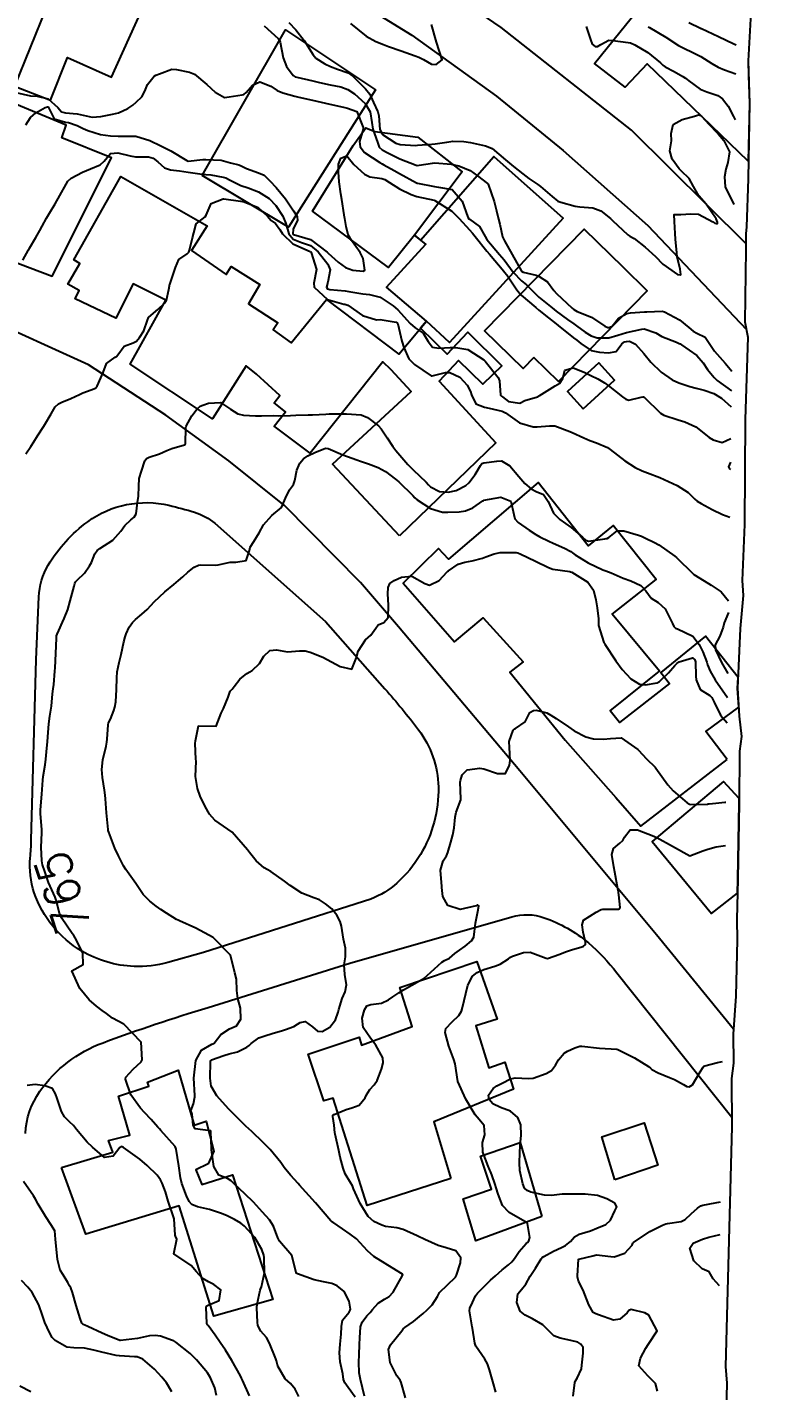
# Model space of a CAD drawing. Header units: metres. Extents: x 318500 to 325275, y 7408834 to 7428799.
# Drawn here: x 320339.2 to 320422.4, y 7412889 to 7413043.8 of the extents above; entities that cross this region are included whole.
import ezdxf
from ezdxf.enums import TextEntityAlignment as Align

# ---------------------------------------------------------------- set-up
doc = ezdxf.new("R2010")
doc.units = ezdxf.units.M
doc.header["$MEASUREMENT"] = 0
for name, color, linetype in [('Area', 45, 'Continuous'), ('Cotas', 45, 'Continuous'), ('Curvas de Nivel 1m', 11, 'Continuous'), ('Curvas de Nivel 5m', 15, 'Continuous'), ('Edificações', 30, 'Continuous'), ('Vias Primárias', 230, 'Continuous')]:
    doc.layers.add(name, color=color, linetype=linetype)
doc.styles.add('Style-STANDARD', font='STANDARD.shx')

msp = doc.modelspace()

# ---------------------------------------------------------------- linework, layer by layer
at = {"layer": 'Area'}
msp.add_lwpolyline([(320421.38, 7413046.13), (320421.07, 7413039.99), (320421.11, 7413038.3), (320421.19, 7413035.2), (320421.04, 7413026.61), (320420.86, 7413021.14), (320420.78, 7413020.34), (320420.8, 7413018.54), (320420.69, 7413010.36), (320421.02, 7413008.61), (320420.73, 7412999.28), (320420.65, 7412987.35), (320420.39, 7412980.99), (320420.47, 7412979.28), (320420.14, 7412975.52), (320419.86, 7412968.74), (320420.05, 7412965.55), (320420.29, 7412963.26), (320420.08, 7412961.58), (320420.03, 7412955.67), (320419.9, 7412947.05), (320419.76, 7412942.49), (320419.82, 7412940.16), (320419.65, 7412933.76), (320419.36, 7412929.44), (320419.38, 7412926.14), (320419.15, 7412924.41), (320419.2, 7412918.93), (320418.47, 7412891.72), (320418.64, 7412889.81), (320418.37, 7412878.96)], dxfattribs=at)
at = {"layer": 'Curvas de Nivel 1m', "flags": 128}
for points, elevation in [([(320368.89, 7413044.34), (320369.7, 7413043.52), (320370.66, 7413042.32), (320371.66, 7413040.7), (320371.97, 7413040.31), (320373, 7413039.65), (320373.64, 7413039.35), (320374.43, 7413039.06), (320375.63, 7413038.62), (320376.19, 7413038.24), (320377.61, 7413036.83), (320378.09, 7413036.22), (320378.52, 7413035.28), (320379, 7413034.21), (320379.11, 7413033.76), (320379.25, 7413032.2), (320379.54, 7413031.63), (320381.06, 7413030.65), (320381.53, 7413030.5), (320383.28, 7413030.4), (320383.52, 7413030.41), (320385.13, 7413030.53), (320385.53, 7413030.57), (320386.85, 7413030.78), (320387.53, 7413030.87), (320388.78, 7413030.83), (320389.53, 7413030.71), (320391.23, 7413030.34), (320391.52, 7413030.25), (320391.98, 7413030.03), (320393.5, 7413028.75), (320394.4, 7413028), (320395.48, 7413027.15), (320396.15, 7413026.65), (320397.16, 7413025.96), (320397.47, 7413025.73), (320398.8, 7413024.59), (320399.44, 7413024.06), (320399.77, 7413023.93), (320401.43, 7413023.5), (320401.93, 7413023.4), (320403.43, 7413023.32), (320404.32, 7413022.97), (320405.41, 7413022.11), (320405.65, 7413021.85), (320407.39, 7413020.22), (320407.63, 7413020.07), (320408.1, 7413019.82), (320409.38, 7413018.85), (320410.54, 7413017.78), (320411.35, 7413016.9), (320413.04, 7413015.75), (320413.33, 7413015.71), (320413.42, 7413015.75), (320413.34, 7413016.35), (320412.98, 7413017.75), (320412.94, 7413018.18), (320412.8, 7413019.76), (320412.77, 7413020.39), (320412.68, 7413021.76), (320412.65, 7413022.53), (320413.42, 7413022.53), (320414.55, 7413022.61), (320415.42, 7413022.57), (320417.05, 7413021.7), (320417.27, 7413021.56), (320417.41, 7413021.52), (320417.57, 7413021.53), (320417.57, 7413021.69), (320417.42, 7413022.05), (320416.3, 7413023.71), (320415.45, 7413024.67), (320414.84, 7413025.73), (320414.37, 7413026.63), (320413.49, 7413027.48), (320413.22, 7413027.75), (320412.44, 7413028.83), (320412.17, 7413029.76), (320412.37, 7413030.93), (320412.31, 7413031.76), (320412.55, 7413032.77), (320413.57, 7413033.32), (320414.96, 7413033.73), (320415.43, 7413033.86), (320415.57, 7413033.83), (320415.65, 7413033.8), (320415.77, 7413033.72), (320416.64, 7413032.78), (320417.55, 7413031.81), (320417.66, 7413031.69), (320418.28, 7413030.95), (320418.93, 7413029.68), (320418.73, 7413028.45), (320418.52, 7413027.68), (320418.36, 7413026.81), (320418.43, 7413025.68), (320419.44, 7413023.67)], 759), ([(320375.92, 7413044.25), (320377.69, 7413042.82), (320378.77, 7413042.21), (320379.67, 7413041.84), (320380.24, 7413041.63), (320381.66, 7413041.12), (320383.24, 7413040.57), (320383.65, 7413040.43), (320384.18, 7413040.14), (320385.12, 7413039.61), (320385.64, 7413039.6), (320386.32, 7413040.11), (320385.68, 7413042.12), (320385.11, 7413044.13)], 758), ([(320402.67, 7413043.9), (320403.16, 7413042.42), (320403.36, 7413041.88), (320403.68, 7413041.62), (320403.94, 7413041.61), (320404.33, 7413041.87), (320405.22, 7413042.34), (320405.69, 7413042.31), (320407.44, 7413042.07), (320407.68, 7413042.03), (320408.2, 7413041.82), (320409.67, 7413040.94), (320411.1, 7413039.79), (320411.38, 7413039.52), (320411.65, 7413039.32), (320412.66, 7413038.78), (320413.63, 7413038.23), (320413.93, 7413038.04), (320414.32, 7413037.74), (320415.62, 7413036.79), (320416.37, 7413036.47), (320417.61, 7413036.07), (320418.16, 7413035.68), (320418.77, 7413034.85), (320419.39, 7413033.67), (320419.57, 7413033.28)], 758), ([(320409.71, 7413043.88), (320409.86, 7413043.8), (320411.69, 7413042.67), (320413.15, 7413041.76), (320413.68, 7413041.47), (320414.85, 7413040.91), (320415.67, 7413040.49), (320416.94, 7413039.71), (320417.65, 7413039.29), (320418.38, 7413038.96), (320419.64, 7413038.51)], 757), ([(320414.32, 7413044.34), (320415.64, 7413043.72), (320415.71, 7413043.69), (320415.76, 7413043.67), (320417.7, 7413042.77), (320419.44, 7413041.92), (320419.68, 7413041.8)], 756), ([(320337.93, 7413036.42), (320339.59, 7413036.04), (320340.33, 7413035.98), (320341.58, 7413035.69), (320342.69, 7413034.69), (320343.1, 7413034.22), (320343.56, 7413034.08), (320344.88, 7413033.98), (320345.56, 7413033.84), (320346.58, 7413033.62), (320347.56, 7413033.66), (320348.88, 7413033.93), (320349.56, 7413034.1), (320350.63, 7413034.58), (320351.18, 7413034.97), (320351.58, 7413035.31), (320352.22, 7413035.93), (320352.55, 7413036.56), (320352.86, 7413037.31), (320353.63, 7413038.25), (320353.81, 7413038.37), (320354.23, 7413038.54), (320355.64, 7413039.05), (320356.15, 7413039.03), (320357.63, 7413038.71), (320358.18, 7413038.48), (320359.61, 7413037.31), (320360.53, 7413036.46), (320361.59, 7413035.83), (320362.13, 7413035.9), (320363.6, 7413036.14), (320363.81, 7413036.19), (320364.05, 7413036.41), (320364.78, 7413037.23), (320365.62, 7413037.62), (320366.85, 7413037.13), (320367.6, 7413036.63), (320368.21, 7413036.35), (320369.59, 7413035.98), (320370.03, 7413035.89), (320371.59, 7413035.54), (320372.57, 7413035.31), (320373.58, 7413035.07), (320375.11, 7413034.72), (320375.58, 7413034.62), (320376.62, 7413034.24), (320377.36, 7413032.42), (320377.33, 7413032.23), (320376.93, 7413030.83), (320377, 7413030.24), (320377.51, 7413029.59), (320379.25, 7413028.45), (320379.49, 7413028.31), (320379.69, 7413028.2), (320380.85, 7413027.55), (320381.48, 7413027.2), (320383.41, 7413026.15), (320383.47, 7413026.12), (320383.51, 7413026.11), (320385.46, 7413025.74), (320385.9, 7413025.67), (320387.46, 7413025.37), (320388.59, 7413024.08), (320389.23, 7413022.25), (320389.35, 7413022.07), (320389.41, 7413022.02), (320390.55, 7413021.2), (320391.19, 7413020.04), (320391.39, 7413019.71), (320392.84, 7413018.02), (320393.35, 7413017.38), (320394.39, 7413016), (320395.32, 7413015.02), (320395.9, 7413014.56), (320396.48, 7413013.97), (320397.3, 7413013.16), (320398.82, 7413011.94), (320399.27, 7413011.58), (320400.55, 7413010.62), (320401.25, 7413010.12), (320401.55, 7413009.91), (320402.55, 7413009.2), (320403.24, 7413008.77), (320403.91, 7413008.54), (320405.24, 7413008.55), (320406.24, 7413008.84), (320407.24, 7413009.15), (320408.98, 7413009.54), (320409.25, 7413009.56), (320410.57, 7413009.11), (320411.24, 7413008.68), (320412.92, 7413008.06), (320413.23, 7413007.9), (320413.32, 7413007.84), (320413.48, 7413007.75), (320415.21, 7413006.54), (320415.93, 7413005.71), (320416.43, 7413004.94), (320417.18, 7413004.02), (320417.55, 7413003.69), (320419.16, 7413002.52)], 761), ([(320339.04, 7413032.74), (320339.56, 7413033.58), (320340.2, 7413034.08), (320341.26, 7413034.71), (320341.51, 7413034.77), (320341.57, 7413034.76), (320341.61, 7413034.71), (320342.28, 7413033.43), (320343.55, 7413033.05), (320343.89, 7413033.01), (320344.86, 7413032.66), (320345.54, 7413032.31), (320346.1, 7413032.09), (320347.54, 7413031.65), (320348.66, 7413031.49), (320349.53, 7413031.43), (320350.68, 7413031.44), (320351.53, 7413031.44), (320353.14, 7413030.94), (320353.52, 7413030.76), (320354.01, 7413030.54), (320355.51, 7413029.79), (320357.31, 7413028.67), (320357.49, 7413028.6), (320359.16, 7413028.8), (320359.49, 7413028.8), (320361.21, 7413028.73), (320361.49, 7413028.66), (320362.29, 7413028.43), (320363.24, 7413028.17), (320363.49, 7413028.08), (320364.1, 7413027.79), (320365.48, 7413027.29), (320366.12, 7413027.02), (320366.76, 7413026.37), (320367.46, 7413025.62), (320368.52, 7413024.34), (320369.42, 7413022.96), (320369.85, 7413022.33), (320369.89, 7413021.85), (320369.4, 7413020.92), (320369.36, 7413020.33), (320369.39, 7413020.29), (320369.45, 7413020.27), (320371.38, 7413019.7), (320373.24, 7413018.28), (320373.36, 7413018.17), (320374.49, 7413017.12), (320375.33, 7413016.51), (320376.18, 7413016.24), (320377.33, 7413016.12), (320377.53, 7413016.23), (320377.35, 7413017.54), (320377.02, 7413018.23), (320376.01, 7413019.61), (320375.65, 7413020.25), (320375.4, 7413021.17), (320375.25, 7413022.09), (320375.22, 7413022.25), (320375.18, 7413022.49), (320374.92, 7413024.26), (320374.81, 7413024.9), (320374.64, 7413026.26), (320374.56, 7413027.34), (320374.55, 7413028.26), (320374.81, 7413028.95), (320375.5, 7413029.2), (320376.3, 7413028.24), (320377.48, 7413027.11), (320378.09, 7413026.84), (320379.47, 7413026.63), (320379.81, 7413026.53), (320380.34, 7413026.19), (320381.46, 7413025.47), (320382.79, 7413024.82), (320383.45, 7413024.59), (320385.4, 7413024.16), (320385.44, 7413024.15), (320385.5, 7413024.12), (320387.42, 7413022.92), (320388.25, 7413022.08), (320389.4, 7413020.82), (320389.77, 7413020.44), (320390.06, 7413020.06), (320391.37, 7413018.4), (320391.68, 7413018.04), (320393.33, 7413016.11), (320393.41, 7413016.01), (320393.64, 7413015.7), (320394.78, 7413014), (320395.3, 7413013.39), (320396.93, 7413011.97), (320397.28, 7413011.68), (320398.38, 7413010.82), (320399.25, 7413010.13), (320399.5, 7413009.93), (320401.24, 7413008.53), (320401.59, 7413008.27), (320402.06, 7413007.9), (320403.22, 7413007.11), (320404.17, 7413006.91), (320405.21, 7413006.84), (320406.07, 7413006.99), (320406.72, 7413007.84), (320407, 7413008.07), (320407.23, 7413008.14), (320407.57, 7413008.16), (320408.28, 7413007.81), (320409.21, 7413006.76), (320410.02, 7413005.79), (320411.18, 7413004.63), (320412.42, 7413003.76), (320413.17, 7413003.42), (320414.44, 7413003), (320415.16, 7413002.82), (320416.05, 7413002.6), (320417.16, 7413002.22), (320418.03, 7413001.68), (320419.14, 7413000.71)], 762), ([(320338.71, 7413017.37), (320339.36, 7413018.52), (320339.43, 7413018.66), (320339.47, 7413018.73), (320340.17, 7413019.93), (320340.62, 7413020.72), (320340.89, 7413021.22), (320341.4, 7413022.12), (320341.75, 7413022.7), (320342.36, 7413023.76), (320342.91, 7413024.69), (320343.1, 7413025.03), (320343.45, 7413025.67), (320343.82, 7413026.32), (320344.19, 7413026.67), (320345.48, 7413027.37), (320346.38, 7413027.74), (320347.49, 7413028.19), (320347.94, 7413028.62), (320348.65, 7413029.46), (320349.5, 7413029.56), (320350.88, 7413029.2), (320351.5, 7413029.09), (320352.96, 7413029.1), (320353.5, 7413028.95), (320354.02, 7413028.54), (320354.8, 7413027.85), (320355.48, 7413027.63), (320356.49, 7413027.51), (320357.48, 7413027.37), (320358.81, 7413027.15), (320359.48, 7413027.08), (320360.06, 7413027.05), (320361.47, 7413026.79), (320361.74, 7413026.7), (320362.26, 7413026.43), (320363.46, 7413025.85), (320364.29, 7413025.57), (320365.45, 7413025.12), (320366.66, 7413024.37), (320367.43, 7413023.56), (320368.24, 7413022.35), (320368.57, 7413021.51), (320368.9, 7413020.34), (320369.38, 7413019.75), (320370.33, 7413019.37), (320371.37, 7413019.02), (320372.23, 7413018.3), (320373.34, 7413016.89), (320373.61, 7413016.28), (320373.32, 7413014.85), (320373.2, 7413014.28), (320373.31, 7413014.1), (320373.56, 7413014.02), (320375.3, 7413013.89), (320375.73, 7413013.82), (320377.3, 7413013.53), (320378.05, 7413013.47), (320379.29, 7413013.15), (320380.76, 7413012.18), (320381.27, 7413011.7), (320382.7, 7413010.16), (320383.25, 7413009.69), (320384.17, 7413009.07), (320384.72, 7413008.13), (320385.22, 7413007.47), (320385.95, 7413007.37), (320387.22, 7413007.43), (320387.87, 7413007.44), (320389.22, 7413007.22), (320391.04, 7413006.04), (320391.2, 7413005.87), (320392.69, 7413004.02), (320392.82, 7413003.67), (320392.95, 7413002.01), (320393.04, 7413001.9), (320393.15, 7413001.82), (320393.85, 7413001.29), (320395.14, 7413001.11), (320395.7, 7413001.42), (320397.15, 7413001.84), (320397.23, 7413001.88), (320397.33, 7413001.96), (320399.16, 7413003.09), (320399.69, 7413003.4), (320400.01, 7413003.92), (320400.23, 7413004.87), (320401.19, 7413005.14), (320402.43, 7413004.65), (320403.18, 7413004.26), (320403.99, 7413003.87), (320404.74, 7413003.43), (320405.16, 7413003.11), (320406.77, 7413001.83), (320407.15, 7413001.59), (320407.51, 7413001.46), (320408.9, 7413001.8), (320409.15, 7413001.85), (320409.19, 7413001.83), (320409.23, 7413001.8), (320411.12, 7412999.97), (320411.48, 7412999.77), (320413.11, 7412999.23), (320413.87, 7412998.98), (320415.1, 7412998.44), (320416.03, 7412997.71), (320416.61, 7412997.23), (320417.08, 7412996.95), (320418.1, 7412996.66), (320419.08, 7412997.1)], 763), ([(320339.05, 7412995.35), (320339.6, 7412996.19), (320339.95, 7412996.72), (320340.39, 7412997.41), (320341.09, 7412998.52), (320341.2, 7412998.71), (320341.91, 7412999.9), (320342.39, 7413000.69), (320342.75, 7413001.06), (320343.13, 7413001.24), (320344.16, 7413001.64), (320345.14, 7413002.11), (320345.51, 7413002.28), (320346.46, 7413002.64), (320346.95, 7413002.84), (320347.15, 7413003.05), (320347.81, 7413004.62), (320348.19, 7413005.61), (320349.2, 7413006.33), (320349.36, 7413006.43), (320349.51, 7413006.6), (320350.21, 7413007.59), (320351.22, 7413007.98), (320351.62, 7413008.17), (320351.97, 7413008.56), (320352.44, 7413009.35), (320352.88, 7413010.55), (320352.97, 7413010.83), (320353.26, 7413011.12), (320354.04, 7413011.77), (320354.83, 7413012.53), (320355, 7413012.81), (320355.3, 7413014.02), (320355.37, 7413014.46), (320355.37, 7413014.52), (320355.39, 7413014.59), (320356.05, 7413016.51), (320356.41, 7413017.44), (320357.35, 7413018.09), (320357.57, 7413018.28), (320357.63, 7413018.49), (320357.97, 7413019.89), (320358.12, 7413020.48), (320358.38, 7413021.5), (320359.41, 7413022.27), (320359.53, 7413022.47), (320360.1, 7413023.79), (320361.44, 7413024.34), (320361.54, 7413024.34), (320363.43, 7413024.07), (320363.85, 7413023.99), (320365.42, 7413023.34), (320366.48, 7413022.37), (320366.9, 7413021.87), (320367.4, 7413021.51), (320367.9, 7413020.86), (320368.19, 7413020.35), (320369.37, 7413019.2), (320371.33, 7413018.35), (320371.36, 7413018.33), (320371.39, 7413018.31), (320371.44, 7413018.23), (320372.03, 7413016.3), (320371.74, 7413014.73), (320371.77, 7413014.3), (320373.29, 7413012.88), (320375.16, 7413012.38), (320375.28, 7413012.36), (320375.61, 7413012.25), (320377.26, 7413011.06), (320378.86, 7413010.6), (320379.26, 7413010.61), (320381.11, 7413010.31), (320381.25, 7413010.19), (320381.26, 7413010.17), (320381.29, 7413010.13), (320381.72, 7413008.17), (320381.95, 7413007.43), (320382.54, 7413006.16), (320383.19, 7413005.51), (320385.05, 7413004.24), (320385.17, 7413004.23), (320386.69, 7413004.59), (320387.18, 7413004.62), (320388.32, 7413004.08), (320389.16, 7413003.16), (320389.53, 7413002.44), (320389.65, 7413002.06), (320390.14, 7413001.06), (320391.13, 7413000.66), (320391.64, 7413000.55), (320393.12, 7413000.22), (320393.51, 7413000.01), (320395.1, 7412998.87), (320396.64, 7412998.42), (320397.1, 7412998.42), (320398.51, 7412998.53), (320399.1, 7412998.53), (320400.82, 7412997.91), (320401.09, 7412997.78), (320402.38, 7412997.19), (320403.08, 7412996.89), (320403.83, 7412996.62), (320405.07, 7412996.08), (320405.4, 7412995.85), (320407.05, 7412994.56), (320408.23, 7412993.81), (320409.03, 7412993.42), (320409.63, 7412993.19), (320411.02, 7412992.67), (320413.01, 7412991.75), (320414.23, 7412990.96), (320414.99, 7412990.21), (320415.26, 7412989.98), (320415.71, 7412989.71), (320416.98, 7412989.05), (320418.16, 7412988.49), (320418.97, 7412988.17)], 764), ([(320376.42, 7412888.21), (320375.64, 7412889.32), (320375.26, 7412889.84), (320375.13, 7412890.23), (320375.02, 7412890.87), (320374.73, 7412892.23), (320374.66, 7412893.27), (320374.74, 7412894.23), (320374.86, 7412895.37), (320374.88, 7412896.23), (320375, 7412896.97), (320375.76, 7412897.89), (320375.87, 7412898.1), (320375.9, 7412898.22), (320375.77, 7412899.14), (320375.2, 7412900.23), (320374.41, 7412900.85), (320373.8, 7412901.12), (320372.85, 7412901.31), (320371.8, 7412901.56), (320369.9, 7412902.21), (320369.81, 7412902.25), (320369.78, 7412902.27), (320369.75, 7412902.3), (320369.74, 7412902.37), (320369.24, 7412904.31), (320367.86, 7412905.92), (320367.66, 7412906.33), (320367.17, 7412907.63), (320366.71, 7412908.35), (320365.9, 7412909.24), (320364.88, 7412910.37), (320363.93, 7412911.32), (320362.74, 7412912.4), (320362.35, 7412912.8), (320361.96, 7412913.07), (320360.95, 7412913.42), (320360.4, 7412914.43), (320360.14, 7412916.3), (320360.13, 7412916.44), (320360.07, 7412918.4), (320360.06, 7412918.44), (320360.05, 7412918.46), (320360.03, 7412918.48), (320358.27, 7412918.69), (320358.04, 7412919.11), (320357.93, 7412920.35), (320357.89, 7412920.47), (320357.79, 7412920.73), (320358.07, 7412921.52), (320358.23, 7412922.32), (320358.23, 7412922.47), (320358.11, 7412924.47), (320358.34, 7412926.47), (320358.99, 7412927.62), (320360.16, 7412928.3), (320360.26, 7412928.34), (320360.43, 7412928.44), (320361.19, 7412929.41), (320362.18, 7412930.04), (320362.45, 7412930.15), (320362.97, 7412930.4), (320363.46, 7412931.14), (320363.42, 7412932.4), (320363.11, 7412933.51), (320363, 7412934.4), (320362.97, 7412935.69), (320362.76, 7412936.41), (320362.29, 7412938.41), (320360.32, 7412940.44), (320358.34, 7412941.49), (320356.49, 7412942.34), (320356.35, 7412942.4), (320356.14, 7412942.49), (320355.02, 7412943.18), (320354.36, 7412943.61), (320353.83, 7412943.99), (320353.11, 7412944.54), (320352.38, 7412945.31), (320351.52, 7412946.56), (320350.42, 7412948.14), (320350.13, 7412948.57), (320349.55, 7412949.69), (320349.17, 7412950.59), (320348.48, 7412952.4), (320348.41, 7412952.6), (320348.39, 7412952.69), (320348.2, 7412954.6), (320348.09, 7412956.17), (320348.06, 7412956.61), (320347.99, 7412957.16), (320347.75, 7412958.61), (320347.68, 7412959.51), (320347.79, 7412960.61), (320348.16, 7412962.16), (320348.25, 7412962.61), (320348.28, 7412962.94), (320348.39, 7412964.6), (320348.44, 7412964.8), (320348.65, 7412965.24), (320349.05, 7412966.21), (320349.17, 7412966.59), (320349.26, 7412967.18), (320349.35, 7412968.59), (320349.38, 7412969.92), (320349.43, 7412970.59), (320349.65, 7412971.68), (320349.87, 7412972.58), (320350.19, 7412974.01), (320350.32, 7412974.58), (320350.43, 7412974.92), (320350.79, 7412975.68), (320351.14, 7412976.22), (320351.5, 7412976.56), (320352.22, 7412977.14), (320352.82, 7412977.7), (320353.23, 7412978.14), (320353.62, 7412978.54), (320354.84, 7412979.7), (320355.84, 7412980.51), (320356.39, 7412980.96), (320356.86, 7412981.41), (320357.43, 7412981.92), (320358.17, 7412982.48), (320358.64, 7412982.72), (320358.88, 7412982.75), (320360.62, 7412982.71), (320360.88, 7412982.74), (320362.24, 7412983.07), (320362.89, 7412983.06), (320364.06, 7412983.23), (320364.46, 7412984.39), (320364.53, 7412984.78), (320364.92, 7412985.42), (320365.52, 7412986.38), (320366.02, 7412987.3), (320366.96, 7412988.36), (320368.07, 7412989.25), (320368.53, 7412990.34), (320369, 7412991.28), (320369.44, 7412991.89), (320369.6, 7412992.32), (320369.83, 7412993.52), (320370.17, 7412994.32), (320370.57, 7412994.79), (320371.05, 7412995.14), (320371.84, 7412995.52), (320373.07, 7412996.02), (320373.38, 7412995.96), (320375.05, 7412995.24), (320376.61, 7412994.67), (320377.04, 7412994.54), (320377.97, 7412994.22), (320379.03, 7412993.81), (320379.87, 7412993.34), (320381.01, 7412992.49), (320381.38, 7412992.17), (320382.99, 7412990.62), (320383.23, 7412990.38), (320383.48, 7412990.14), (320384.98, 7412989.14), (320386.34, 7412988.73), (320386.97, 7412988.72), (320388.26, 7412988.78), (320388.97, 7412988.88), (320389.81, 7412989.22), (320390.94, 7412990.04), (320390.99, 7412990.07), (320391.05, 7412990.1), (320392.99, 7412990.46), (320394.11, 7412990), (320394.47, 7412988.49), (320394.56, 7412987.99), (320394.95, 7412987.57), (320396.21, 7412986.7), (320396.93, 7412986.22), (320397.4, 7412985.95), (320398.43, 7412985.44), (320398.92, 7412985.22), (320400.19, 7412984.65), (320400.91, 7412984.27), (320401.12, 7412984.12), (320401.42, 7412983.9), (320402.9, 7412983), (320404.55, 7412982.19), (320404.88, 7412982.07), (320405.51, 7412981.84), (320406.87, 7412981.25), (320407.74, 7412980.94), (320408.86, 7412980.4), (320409.43, 7412979.79), (320410.03, 7412978.97), (320410.84, 7412978.46), (320411.65, 7412977.76), (320412.46, 7412976.1), (320412.6, 7412975.75), (320412.8, 7412975.56), (320413.04, 7412975.5), (320414.78, 7412974.66), (320415.5, 7412973.71), (320415.92, 7412972.86), (320416.35, 7412971.7), (320416.44, 7412971.39), (320416.73, 7412970.68), (320417.32, 7412969.68), (320418.69, 7412967.7)], 766), ([(320419.05, 7412994.42), (320418.83, 7412993.88), (320418.95, 7412993.67), (320419.04, 7412993.57)], 763), ([(320377.49, 7412888.35), (320377.03, 7412890.21), (320376.9, 7412890.97), (320376.86, 7412892.21), (320376.89, 7412893.01), (320376.93, 7412894.21), (320376.96, 7412894.97), (320377.05, 7412896.21), (320377.22, 7412896.72), (320377.75, 7412897.44), (320378.13, 7412897.82), (320378.42, 7412898.19), (320379.05, 7412898.9), (320379.78, 7412899.35), (320380.31, 7412899.64), (320380.77, 7412900.16), (320381.81, 7412902.05), (320381.84, 7412902.14), (320381.81, 7412902.2), (320381.64, 7412902.32), (320379.83, 7412903.41), (320378.55, 7412904.19), (320377.85, 7412904.83), (320376.6, 7412906.21), (320375.88, 7412906.74), (320375, 7412907.35), (320373.89, 7412908.08), (320373.79, 7412908.15), (320373.68, 7412908.25), (320371.92, 7412910.28), (320370.12, 7412912.3), (320369.95, 7412912.49), (320369.1, 7412913.45), (320368.37, 7412914.32), (320367.98, 7412914.86), (320366.79, 7412916.35), (320366.01, 7412917.13), (320364.7, 7412918.38), (320364.35, 7412918.71), (320364.04, 7412919.01), (320362.62, 7412920.4), (320362.06, 7412920.96), (320360.72, 7412922.43), (320360.1, 7412923.55), (320359.97, 7412924.44), (320360.03, 7412926.35), (320360.04, 7412926.44), (320360.08, 7412926.5), (320360.13, 7412926.53), (320361.53, 7412927.03), (320362.14, 7412927.2), (320363.08, 7412927.46), (320364.15, 7412927.97), (320364.4, 7412928.15), (320364.64, 7412928.38), (320365.51, 7412929.03), (320366.17, 7412929.27), (320367.01, 7412929.51), (320368.18, 7412929.87), (320368.54, 7412929.97), (320369.46, 7412930.32), (320369.9, 7412930.6), (320370.19, 7412930.78), (320370.77, 7412930.87), (320371.61, 7412930.29), (320372.18, 7412929.78), (320372.68, 7412929.77), (320373.56, 7412930.26), (320374.2, 7412931.08), (320374.51, 7412931.94), (320374.6, 7412932.25), (320374.97, 7412933.5), (320375.29, 7412934.24), (320375.44, 7412935.05), (320375.27, 7412936.24), (320375.2, 7412937.33), (320375.35, 7412938.24), (320375.33, 7412939.21), (320375.1, 7412940.24), (320374.89, 7412941.7), (320374.75, 7412942.25), (320374.36, 7412942.95), (320373.77, 7412943.67), (320373.08, 7412944.27), (320372.38, 7412944.69), (320371.75, 7412944.92), (320370.39, 7412945.48), (320369.07, 7412946.32), (320368.41, 7412946.84), (320366.87, 7412947.91), (320366.43, 7412948.17), (320366.12, 7412948.36), (320365.18, 7412949.12), (320364.45, 7412950.07), (320364.21, 7412950.39), (320362.48, 7412952.41), (320360.5, 7412953.74), (320359.9, 7412954.45), (320359.39, 7412955.32), (320358.84, 7412956.47), (320358.54, 7412957.35), (320358.33, 7412958.47), (320358.31, 7412958.72), (320358.37, 7412960.47), (320358.36, 7412960.7), (320358.28, 7412962.47), (320358.31, 7412962.77), (320358.64, 7412964.47), (320360.64, 7412964.44), (320361.21, 7412965.89), (320361.49, 7412966.43), (320362.01, 7412967.74), (320362.26, 7412968.42), (320362.46, 7412968.65), (320362.7, 7412968.93), (320363.35, 7412969.76), (320364.14, 7412970.4), (320364.49, 7412970.62), (320364.73, 7412970.76), (320365.57, 7412971.54), (320366.07, 7412972.37), (320366.76, 7412973.04), (320367.52, 7412973.11), (320368.76, 7412972.87), (320370.1, 7412972.98), (320370.76, 7412973), (320371.31, 7412972.85), (320372.75, 7412972.28), (320374.73, 7412971.22), (320376.06, 7412970.9), (320376.6, 7412972.23), (320376.62, 7412972.37), (320376.76, 7412972.94), (320377.61, 7412974.22), (320378.22, 7412974.77), (320378.79, 7412975.58), (320379.05, 7412975.94), (320379.68, 7412976.19), (320380.19, 7412976.79), (320380.22, 7412978.18), (320380.14, 7412979.48), (320380.18, 7412980.18), (320380.38, 7412980.65), (320380.86, 7412980.99), (320381.68, 7412981.35), (320382.87, 7412981.45), (320384.34, 7412980.65), (320384.86, 7412980.46), (320385.97, 7412980.99), (320386.88, 7412981.95), (320386.95, 7412982.02), (320387.03, 7412982.09), (320388.15, 7412982.82), (320388.89, 7412983.07), (320389.73, 7412983.22), (320390.9, 7412983.51), (320391.29, 7412983.65), (320392.2, 7412984.02), (320392.91, 7412984.16), (320394.73, 7412984.17), (320394.91, 7412984.11), (320394.99, 7412984.07), (320395.17, 7412983.99), (320396.9, 7412983.16), (320398.39, 7412982.44), (320398.89, 7412982.28), (320400.79, 7412982), (320400.88, 7412981.97), (320401.02, 7412981.91), (320402.86, 7412980.79), (320403.51, 7412979.87), (320403.76, 7412978.79), (320403.93, 7412977.86), (320404.05, 7412976.62), (320404.08, 7412975.86), (320404.68, 7412973.94), (320404.72, 7412973.85), (320404.74, 7412973.82), (320404.77, 7412973.76), (320406.03, 7412971.84), (320406.74, 7412970.87), (320407.72, 7412969.82), (320408.71, 7412969.2), (320409.39, 7412969.11), (320410.71, 7412969.37), (320410.98, 7412969.5), (320411.27, 7412969.76), (320412.01, 7412970.48), (320412.74, 7412971.31), (320412.94, 7412971.55), (320413.24, 7412971.74), (320414.75, 7412972.2), (320415.01, 7412971.97), (320415.07, 7412971.72), (320415.13, 7412970.12), (320415.16, 7412969.71), (320415.6, 7412968.6), (320416.69, 7412967.9), (320416.92, 7412967.69), (320417.21, 7412967.16), (320417.93, 7412965.68), (320418.66, 7412964.8)], 767), ([(320382.16, 7412888.13), (320381.65, 7412889.87), (320381.57, 7412890.06), (320381.53, 7412890.14), (320381.16, 7412890.65), (320380.42, 7412892.16), (320380.24, 7412893.62), (320380.45, 7412894.16), (320381.73, 7412895.76), (320381.9, 7412895.97), (320382.09, 7412896.14), (320383.05, 7412896.82), (320383.75, 7412897.37), (320384.15, 7412897.72), (320384.59, 7412898.11), (320385.18, 7412898.69), (320385.78, 7412899.65), (320385.93, 7412899.95), (320386.03, 7412900.09), (320387.81, 7412901.86), (320387.94, 7412902.06), (320388.39, 7412903.49), (320388.44, 7412904.05), (320387.85, 7412904.85), (320386.76, 7412905.17), (320385.86, 7412905.45), (320384.36, 7412906.11), (320384.04, 7412906.28), (320383.87, 7412906.37), (320383.46, 7412906.53), (320381.88, 7412907.25), (320381.17, 7412907.44), (320379.88, 7412907.6), (320379.45, 7412907.74), (320378.57, 7412908.19), (320377.9, 7412908.75), (320377, 7412910.21), (320376.26, 7412911.9), (320376.13, 7412912.22), (320375.95, 7412912.53), (320375.31, 7412913.58), (320375.06, 7412914.23), (320374.74, 7412915.48), (320374.58, 7412916.24), (320374.16, 7412918.11), (320374.14, 7412918.25), (320374.04, 7412919.1), (320373.89, 7412920.1), (320373.92, 7412920.25), (320373.99, 7412920.31), (320374.05, 7412920.34), (320375.4, 7412920.89), (320376.06, 7412921.08), (320376.9, 7412921.39), (320377.57, 7412922.21), (320377.72, 7412922.57), (320378.09, 7412923.16), (320378.59, 7412923.7), (320378.95, 7412924.19), (320379.44, 7412925.49), (320379.63, 7412926.18), (320379.56, 7412926.76), (320378.79, 7412928.19), (320378.17, 7412928.98), (320377.35, 7412930.21), (320377.25, 7412931.27), (320377.5, 7412932.21), (320377.77, 7412932.66), (320378.22, 7412932.81), (320379.44, 7412932.96), (320380.23, 7412933.35), (320380.71, 7412933.69), (320381.41, 7412934.16), (320381.92, 7412934.48), (320382.25, 7412934.66), (320383.47, 7412935.34), (320384.27, 7412935.81), (320384.63, 7412936.11), (320386.29, 7412937.63), (320386.57, 7412937.8), (320387.15, 7412938.08), (320387.77, 7412938.6), (320388.3, 7412939), (320388.91, 7412939.46), (320389.63, 7412940.05), (320389.9, 7412940.47), (320390.11, 7412942.04), (320390.36, 7412943.39), (320390.47, 7412944.04), (320390.37, 7412944.1), (320390.3, 7412944.11), (320390.16, 7412944.04), (320388.37, 7412943.62), (320386.97, 7412944.08), (320386.38, 7412945.07), (320386.28, 7412946.09), (320386.26, 7412946.23), (320386.13, 7412948.09), (320386.44, 7412949.13), (320386.82, 7412949.72), (320386.97, 7412950.08), (320387.28, 7412951.27), (320387.52, 7412952.08), (320387.68, 7412952.89), (320387.8, 7412954.08), (320387.92, 7412954.67), (320388.42, 7412956.07), (320388.44, 7412956.17), (320388.37, 7412958.07), (320388.38, 7412958.25), (320388.57, 7412958.89), (320389.17, 7412959.48), (320390.58, 7412959.67), (320391.04, 7412959.57), (320392.58, 7412959.05), (320393.52, 7412959.05), (320393.97, 7412960), (320394.04, 7412960.55), (320393.96, 7412962), (320393.92, 7412962.7), (320394.37, 7412963.99), (320394.51, 7412964.12), (320394.64, 7412964.17), (320395.72, 7412964.91), (320396.27, 7412965.97), (320396.67, 7412966.22), (320396.97, 7412966.25), (320398.18, 7412965.94), (320398.67, 7412965.7), (320399.27, 7412965.31), (320400.65, 7412964.36), (320401.31, 7412963.9), (320402.63, 7412963.22), (320403.48, 7412963.01), (320404.63, 7412962.94), (320405.43, 7412963.04), (320406.63, 7412963.11), (320408.51, 7412961.8), (320408.56, 7412961.75), (320408.61, 7412961.7), (320409.53, 7412960.72), (320410.49, 7412959.77), (320410.59, 7412959.65), (320411.95, 7412957.76), (320412.55, 7412957.09), (320414.14, 7412955.73), (320414.38, 7412955.57), (320414.53, 7412955.54), (320416.42, 7412955.59), (320416.53, 7412955.6), (320416.62, 7412955.6), (320417.39, 7412955.68), (320418.4, 7412955.8), (320418.53, 7412955.79)], 768), ([(320392.41, 7412888.77), (320392.08, 7412890), (320391.67, 7412891.33), (320391.45, 7412892.01), (320391.16, 7412892.55), (320390.15, 7412894.03), (320390.02, 7412894.34), (320389.75, 7412896.04), (320389.73, 7412896.19), (320389.42, 7412898.04), (320389.47, 7412898.34), (320389.77, 7412898.99), (320390.1, 7412899.72), (320390.31, 7412900.03), (320391.8, 7412901.5), (320392.36, 7412902), (320393.14, 7412902.67), (320393.83, 7412903.25), (320394.22, 7412903.59), (320394.54, 7412903.97), (320395.05, 7412904.77), (320395.87, 7412905.66), (320396.02, 7412905.8), (320396.17, 7412905.96), (320396.27, 7412906.35), (320396, 7412907.96), (320395.89, 7412908.06), (320395.69, 7412908.16), (320393.91, 7412909.19), (320393.18, 7412909.99), (320392.68, 7412911.26), (320392.46, 7412912), (320392.33, 7412912.38), (320391.96, 7412913.47), (320391.79, 7412913.84), (320391.71, 7412914.01), (320391.53, 7412914.46), (320390.95, 7412916.03), (320390.9, 7412917.14), (320391.14, 7412918.02), (320391.1, 7412919.08), (320390.27, 7412920.04), (320390.05, 7412920.27), (320389.02, 7412922.06), (320388.11, 7412924.07), (320387.79, 7412926.07), (320387.64, 7412926.57), (320387.09, 7412928.08), (320386.64, 7412929.63), (320386.72, 7412930.08), (320387.44, 7412930.84), (320388.2, 7412931.57), (320388.51, 7412932.07), (320388.64, 7412932.49), (320388.99, 7412934.06), (320389.23, 7412935.03), (320389.77, 7412936.05), (320390.27, 7412936.45), (320391.03, 7412936.78), (320392.28, 7412937.18), (320392.9, 7412937.39), (320393.85, 7412937.99), (320394.09, 7412938.2), (320394.29, 7412938.31), (320395.53, 7412938.74), (320396.3, 7412938.76), (320398.12, 7412938.1), (320398.29, 7412938.05), (320399.68, 7412938.54), (320400.3, 7412938.79), (320401.13, 7412939.08), (320402.31, 7412939.42), (320402.57, 7412939.62), (320402.6, 7412939.88), (320402.34, 7412941.04), (320402.22, 7412941.88), (320402.36, 7412942.38), (320403.79, 7412943.29), (320404.37, 7412943.61), (320404.57, 7412943.64), (320406.37, 7412943.63), (320406.54, 7412943.83), (320406.39, 7412945.28), (320406.28, 7412945.83), (320406.26, 7412945.97), (320405.93, 7412947.84), (320405.8, 7412948.47), (320405.59, 7412949.84), (320405.75, 7412950.55), (320406.47, 7412951.15), (320406.84, 7412951.46), (320407.02, 7412951.82), (320407.65, 7412952.65), (320408.49, 7412952.64), (320410.33, 7412951.93), (320410.48, 7412951.86), (320410.67, 7412951.77), (320412.47, 7412950.81), (320414.45, 7412949.72), (320415.89, 7412950.27), (320416.46, 7412950.47), (320417.42, 7412950.72), (320418.47, 7412950.87)], 769), ([(320364.43, 7412888.37), (320363.65, 7412890.16), (320363.58, 7412890.31), (320363.55, 7412890.38), (320363.41, 7412890.63), (320362.43, 7412892.4), (320361.7, 7412893.54), (320361.12, 7412894.42), (320360.56, 7412895.27), (320359.73, 7412896.35), (320359.66, 7412896.44), (320359.6, 7412896.57), (320359.52, 7412898.44), (320359.6, 7412898.61), (320359.76, 7412898.68), (320361, 7412899.19), (320361.2, 7412900.42), (320360.4, 7412901.03), (320359.8, 7412901.31), (320359.08, 7412901.72), (320358.42, 7412902.45), (320357.82, 7412903.19), (320355.84, 7412904.49), (320356.2, 7412906.15), (320356.04, 7412906.49), (320356, 7412906.62), (320355.89, 7412908.49), (320355.21, 7412910.5), (320354.91, 7412911.53), (320354.52, 7412912.51), (320354.34, 7412912.9), (320353.96, 7412913.45), (320352.84, 7412914.53), (320351.98, 7412915.27), (320350.14, 7412916.57), (320350, 7412916.66), (320349.87, 7412916.7), (320349.71, 7412916.57), (320348.96, 7412915.61), (320347.98, 7412915.45), (320346.6, 7412916.61), (320346.01, 7412917.2), (320344.79, 7412918.64), (320344.46, 7412919.07), (320344.04, 7412919.45), (320343.44, 7412920.06), (320343.08, 7412920.66), (320342.59, 7412922.16), (320342.43, 7412922.67), (320342.09, 7412923.29), (320341.19, 7412923.59), (320340.1, 7412923.73), (320339.19, 7412923.63)], 764), ([(320360.69, 7412888.42), (320360.49, 7412889.28), (320360, 7412890.43), (320359.66, 7412890.97), (320358.41, 7412892.45), (320357.69, 7412893.17), (320356.09, 7412894.48), (320355.84, 7412894.62), (320355.71, 7412894.67), (320354.34, 7412895.13), (320353.72, 7412895.23), (320353.08, 7412895.17), (320351.71, 7412894.9), (320349.8, 7412894.66), (320349.71, 7412894.67), (320348.33, 7412895.21), (320347.72, 7412895.49), (320346.09, 7412896.25), (320345.73, 7412896.39), (320345.56, 7412896.46), (320345.4, 7412896.62), (320345.2, 7412897.17), (320344.77, 7412898.63), (320344.33, 7412900.09), (320344.15, 7412900.64), (320344.02, 7412900.88), (320343.8, 7412901.26), (320343.27, 7412902.13), (320342.96, 7412902.66), (320342.66, 7412903.84), (320342.57, 7412904.67), (320342.4, 7412906.13), (320342.39, 7412906.67), (320342.33, 7412907.13), (320341.88, 7412907.83), (320341.31, 7412908.69), (320340.46, 7412910.14), (320340.16, 7412910.7), (320339.93, 7412911.1), (320338.77, 7412912.72)], 763), ([(320410.78, 7412888.89), (320410.52, 7412889.76), (320409.66, 7412890.63), (320408.66, 7412891.79), (320408.82, 7412892.65), (320409.43, 7412893.77), (320409.71, 7412894.19), (320410.73, 7412895.75), (320409.76, 7412897.55), (320409.34, 7412897.78), (320407.77, 7412898.17), (320407.5, 7412898.07), (320407.3, 7412897.8), (320406.48, 7412897.08), (320405.75, 7412896.98), (320404.05, 7412897.56), (320403.76, 7412897.68), (320403.45, 7412897.85), (320402.95, 7412898.69), (320402.53, 7412899.87), (320402.31, 7412900.39), (320401.81, 7412901.4), (320401.67, 7412901.88), (320401.67, 7412902.02), (320401.81, 7412903.88), (320401.82, 7412903.9), (320401.84, 7412903.9), (320403.42, 7412904.28), (320403.85, 7412904.37), (320405.47, 7412904.2), (320405.85, 7412904.17), (320407.07, 7412904.59), (320407.87, 7412905.5), (320407.95, 7412905.71), (320408.03, 7412905.8), (320409.88, 7412907.04), (320411.34, 7412907.75), (320411.72, 7412907.91), (320411.89, 7412907.96), (320413.43, 7412908.19), (320413.9, 7412908.41), (320414.59, 7412909.03), (320415.32, 7412909.7), (320415.67, 7412909.94), (320415.92, 7412910.02), (320417.32, 7412910.28), (320417.93, 7412910.41)], 771), ([(320417.8, 7412900.86), (320417.41, 7412901.27), (320417.08, 7412901.67), (320416.62, 7412902.47), (320415.83, 7412902.8), (320414.87, 7412903.7), (320414.43, 7412905.15), (320414.81, 7412905.71), (320415.87, 7412906.16), (320416.59, 7412906.39), (320417.88, 7412906.68)], 772), ([(320355.63, 7412888.82), (320355, 7412889.85), (320354.5, 7412890.51), (320353.66, 7412891.41), (320352.35, 7412892.53), (320351.68, 7412892.79), (320351.4, 7412892.82), (320349.69, 7412892.91), (320349.3, 7412892.96), (320347.69, 7412893.33), (320346.75, 7412893.55), (320345.7, 7412893.77), (320344.5, 7412893.84), (320343.7, 7412893.91), (320342.36, 7412894.67), (320342.05, 7412895.01), (320341.72, 7412895.58), (320341.22, 7412896.69), (320340.93, 7412897.5), (320340.52, 7412898.69), (320339.78, 7412900.09), (320339.27, 7412900.71), (320338.56, 7412901.48)], 762), ([(320339.63, 7412888.84), (320338.38, 7412889.46)], 761)]:
    msp.add_lwpolyline(points, dxfattribs=dict(at, elevation=elevation))
at = {"layer": 'Curvas de Nivel 5m', "flags": 128}
for points, elevation in [([(320366.12, 7413043.97), (320367.68, 7413042.54), (320367.83, 7413042.36), (320367.92, 7413042.11), (320368.26, 7413040.35), (320368.66, 7413039.37), (320369.41, 7413038.33), (320369.63, 7413038.19), (320369.82, 7413038.13), (320371.62, 7413037.72), (320372.38, 7413037.54), (320373.61, 7413037.27), (320374.82, 7413037.05), (320375.61, 7413036.76), (320376.35, 7413036.24), (320377.58, 7413035.17), (320378.14, 7413034.22), (320378.32, 7413032.98), (320378.46, 7413032.22), (320378.96, 7413030.77), (320379.18, 7413030.21), (320379.52, 7413029.91), (320380.14, 7413029.56), (320381.5, 7413028.88), (320383.38, 7413028.15), (320383.49, 7413028.13), (320383.71, 7413028.15), (320385.22, 7413028.39), (320385.49, 7413028.4), (320387.32, 7413028.26), (320387.49, 7413028.24), (320388.2, 7413028.08), (320389.48, 7413027.53), (320390.34, 7413026.92), (320391.47, 7413026.07), (320391.49, 7413026.06), (320391.51, 7413026.04), (320391.53, 7413025.98), (320392.22, 7413024.03), (320392.47, 7413022.98), (320392.7, 7413022.02), (320392.85, 7413021.46), (320393.18, 7413020.01), (320393.38, 7413019.56), (320394.28, 7413018), (320395.33, 7413016.1), (320395.51, 7413015.99), (320397, 7413015.64), (320397.33, 7413015.52), (320398.28, 7413014.91), (320398.98, 7413013.93), (320399.3, 7413013.56), (320401.08, 7413011.91), (320401.28, 7413011.74), (320401.65, 7413011.52), (320403.26, 7413010.88), (320404.78, 7413009.86), (320405.11, 7413009.72), (320405.25, 7413009.71), (320405.36, 7413009.74), (320405.63, 7413009.85), (320406.32, 7413010.78), (320407.27, 7413011.29), (320407.71, 7413011.39), (320409.28, 7413011.51), (320409.56, 7413011.51), (320411.28, 7413011.57), (320411.54, 7413011.5), (320413.26, 7413010.57), (320414.31, 7413009.73), (320414.8, 7413009.28), (320415.24, 7413009.07), (320416.16, 7413008.63), (320416.77, 7413007.7), (320417.22, 7413007.03), (320418.44, 7413005.68), (320419.19, 7413004.74)], 760), ([(320370.04, 7412888.3), (320369.64, 7412889.12), (320369.1, 7412889.76), (320368.48, 7412890.32), (320367.67, 7412891.74), (320367.51, 7412892.33), (320367.43, 7412892.59), (320366.71, 7412894.34), (320366.36, 7412894.99), (320365.72, 7412895.71), (320365.4, 7412896.36), (320365.35, 7412896.75), (320365.27, 7412898.36), (320365.33, 7412898.8), (320365.66, 7412900.36), (320365.68, 7412900.47), (320365.79, 7412900.76), (320366.15, 7412902.35), (320366.1, 7412904.09), (320366.05, 7412904.36), (320365.85, 7412904.99), (320365.03, 7412906.37), (320363.88, 7412907.65), (320363.47, 7412907.97), (320362.75, 7412908.4), (320361.9, 7412908.81), (320361.25, 7412909.07), (320359.91, 7412909.53), (320358.53, 7412909.83), (320357.91, 7412910.1), (320357.61, 7412910.46), (320357.3, 7412911.1), (320356.76, 7412912.48), (320356.6, 7412913.13), (320356.41, 7412914.48), (320356.11, 7412916.38), (320356.09, 7412916.49), (320356, 7412916.68), (320354.38, 7412918.51), (320354.21, 7412918.7), (320354.03, 7412918.9), (320353.26, 7412919.74), (320352.52, 7412920.54), (320352.06, 7412921.04), (320350.97, 7412922.56), (320350.35, 7412924.32), (320350.4, 7412924.57), (320351.22, 7412925.46), (320352.13, 7412926.32), (320352.26, 7412926.55), (320352.16, 7412928.55), (320350.19, 7412930.57), (320348.89, 7412931.28), (320348.2, 7412931.79), (320347.73, 7412932.13), (320347.07, 7412932.62), (320346.22, 7412933.35), (320345.17, 7412934.64), (320344.27, 7412936.65), (320345.56, 7412937.35), (320345.53, 7412938.64), (320344.81, 7412940.14), (320344.48, 7412940.65), (320344.32, 7412940.88), (320343.11, 7412942.67), (320342.87, 7412943.19), (320342.49, 7412944.68), (320342.38, 7412945.02), (320341.62, 7412946.69), (320341.19, 7412947.93), (320340.94, 7412948.7), (320340.86, 7412949.13), (320340.78, 7412950.7), (320340.87, 7412952.3), (320340.87, 7412952.7), (320340.73, 7412954.48), (320340.72, 7412954.71), (320340.72, 7412954.92), (320340.85, 7412956.71), (320340.97, 7412958.29), (320341.02, 7412958.7), (320341.23, 7412960.05), (320341.33, 7412960.7), (320341.41, 7412961.51), (320341.51, 7412962.7), (320341.59, 7412963.73), (320341.65, 7412964.69), (320341.76, 7412965.58), (320341.96, 7412966.69), (320342.09, 7412968.1), (320342.15, 7412968.69), (320342.21, 7412969.18), (320342.34, 7412970.69), (320342.37, 7412971.04), (320342.46, 7412972.68), (320342.52, 7412974.43), (320342.54, 7412974.68), (320342.59, 7412974.87), (320342.78, 7412975.31), (320343.22, 7412976.25), (320343.41, 7412976.67), (320343.8, 7412977.68), (320344.09, 7412978.66), (320344.54, 7412980.35), (320344.63, 7412980.65), (320344.69, 7412980.81), (320344.86, 7412981), (320345.7, 7412981.81), (320346.29, 7412982.64), (320346.49, 7412983.03), (320346.9, 7412984), (320347.14, 7412984.39), (320347.46, 7412984.62), (320348.92, 7412985.54), (320349.85, 7412986.59), (320350.29, 7412987.23), (320350.95, 7412987.87), (320351.35, 7412988.17), (320351.56, 7412988.56), (320351.72, 7412989.83), (320351.84, 7412990.56), (320351.87, 7412991.7), (320351.91, 7412992.56), (320352.17, 7412993.41), (320352.54, 7412994.55), (320352.75, 7412994.85), (320353.05, 7412994.99), (320354.21, 7412995.37), (320355.06, 7412995.74), (320355.61, 7412995.96), (320357.07, 7412996.39), (320357.13, 7412996.42), (320357.17, 7412996.49), (320357.22, 7412998.36), (320357.25, 7412998.49), (320357.91, 7412999.68), (320358.49, 7413000.48), (320358.83, 7413000.77), (320359.13, 7413000.89), (320359.8, 7413001.13), (320361.13, 7413001.21), (320362.27, 7413000.42), (320363.11, 7412999.9), (320363.75, 7412999.76), (320365.11, 7412999.68), (320365.8, 7412999.69), (320367.11, 7412999.7), (320367.77, 7412999.69), (320369.11, 7412999.72), (320369.69, 7412999.74), (320371.11, 7412999.78), (320371.61, 7412999.8), (320373.11, 7412999.87), (320373.5, 7412999.89), (320375.11, 7412999.89), (320375.47, 7412999.89), (320377.11, 7412999.79), (320377.84, 7412999.48), (320379.09, 7412998.53), (320379.4, 7412998.2), (320380.08, 7412997.19), (320380.73, 7412996.18), (320381.06, 7412995.75), (320382.43, 7412994.16), (320383.03, 7412993.53), (320384.48, 7412992.13), (320384.75, 7412991.86), (320385, 7412991.62), (320386, 7412991.1), (320387, 7412991.02), (320387.9, 7412991.19), (320389.01, 7412991.77), (320389.34, 7412992.07), (320390.08, 7412993), (320390.68, 7412994.05), (320390.83, 7412994.26), (320391.04, 7412994.33), (320392.54, 7412994.52), (320393.05, 7412994.58), (320394, 7412994), (320395.02, 7412992.79), (320395.7, 7412991.98), (320396.41, 7412991.38), (320397, 7412991.1), (320397.81, 7412990.76), (320398.34, 7412989.94), (320398.97, 7412988.64), (320399.69, 7412987.92), (320400.95, 7412987.01), (320402.25, 7412985.89), (320402.61, 7412985.57), (320402.93, 7412985.44), (320404.8, 7412985.72), (320404.93, 7412985.73), (320405.04, 7412985.74), (320405.22, 7412985.85), (320406.18, 7412986.6), (320406.94, 7412986.62), (320408.61, 7412986.13), (320408.93, 7412986.02), (320409.39, 7412985.79), (320410.43, 7412985.28), (320410.92, 7412985.03), (320412.74, 7412983.75), (320412.91, 7412983.6), (320414.81, 7412981.72), (320414.88, 7412981.66), (320415.06, 7412981.53), (320416.86, 7412980.46), (320418, 7412979.68), (320418.84, 7412978.67)], 765), ([(320418.83, 7412977.34), (320418.33, 7412976.15), (320418.22, 7412975.68), (320417.83, 7412974.64), (320417.29, 7412973.68), (320417.33, 7412973.12), (320418.03, 7412971.68), (320418.73, 7412970.42)], 765), ([(320401.18, 7412888.34), (320401.38, 7412889.88), (320401.46, 7412890.07), (320401.66, 7412890.39), (320402.12, 7412891.43), (320402.19, 7412891.87), (320402.34, 7412893.23), (320402.32, 7412893.87), (320402.07, 7412894.23), (320401.72, 7412894.45), (320400.94, 7412894.66), (320399.72, 7412894.91), (320399.01, 7412895.2), (320398.27, 7412895.92), (320397.74, 7412896.42), (320396.57, 7412897.12), (320395.75, 7412897.54), (320395.16, 7412897.97), (320394.79, 7412898.96), (320394.92, 7412899.97), (320395.33, 7412900.43), (320395.8, 7412901.05), (320396.29, 7412901.95), (320396.9, 7412902.87), (320397.56, 7412903.93), (320397.68, 7412904.09), (320397.84, 7412904.21), (320398.97, 7412904.8), (320399.86, 7412905.21), (320400.32, 7412905.44), (320400.87, 7412905.89), (320401.34, 7412906.42), (320401.88, 7412906.72), (320403.14, 7412907.12), (320403.89, 7412907.4), (320404.89, 7412907.84), (320405.42, 7412908.31), (320405.91, 7412909.4), (320406.07, 7412909.67), (320406.13, 7412909.82), (320405.93, 7412910.26), (320405.01, 7412910.75), (320403.94, 7412911.13), (320402.54, 7412911.28), (320401.94, 7412911.28), (320400.54, 7412911.29), (320399.94, 7412911.26), (320398.73, 7412911.12), (320397.94, 7412911.15), (320396.39, 7412911.5), (320395.95, 7412911.68), (320395.68, 7412911.96), (320395.47, 7412912.45), (320395.15, 7412913.97), (320395.11, 7412914.85), (320395.12, 7412915.97), (320395.18, 7412916.8), (320395.28, 7412917.97), (320395.24, 7412919.17), (320394.91, 7412919.98), (320394.06, 7412920.71), (320392.94, 7412921.12), (320392.07, 7412921.55), (320391.65, 7412922.02), (320391.58, 7412922.52), (320392.1, 7412923.29), (320392.53, 7412923.58), (320393.37, 7412924), (320393.85, 7412924.25), (320394.11, 7412924.37), (320394.61, 7412924.48), (320396.11, 7412924.4), (320396.64, 7412924.47), (320398.12, 7412924.99), (320398.72, 7412925.33), (320399.19, 7412925.92), (320399.52, 7412926.54), (320400.15, 7412927.28), (320400.53, 7412927.53), (320401.37, 7412927.89), (320401.95, 7412928.1), (320402.16, 7412928.1), (320404.16, 7412927.85), (320406.16, 7412927.74), (320406.27, 7412927.71), (320408.14, 7412926.76), (320409.75, 7412925.78), (320409.95, 7412925.6), (320410.13, 7412925.44), (320410.82, 7412925.06), (320412.12, 7412924.51), (320412.68, 7412924.31), (320413.71, 7412923.73), (320414.11, 7412923.51), (320414.37, 7412923.45), (320414.73, 7412923.71), (320415.59, 7412925.16), (320415.94, 7412925.69), (320416.02, 7412925.8), (320416.13, 7412925.87), (320417.56, 7412926.25), (320418.14, 7412926.34)], 770)]:
    msp.add_lwpolyline(points, dxfattribs=dict(at, elevation=elevation))
at = {"layer": 'Edificações'}
for points in [[(320417.83, 7413057.34), (320421.05, 7413054.63), (320421.25, 7413048.17), (320421.38, 7413046.13), (320421.07, 7413039.99), (320421.19, 7413035.2), (320421.07, 7413028.61), (320409.6, 7413039.66), (320407.08, 7413037.01), (320403.6, 7413039.7), (320417.83, 7413057.34)], [(320332.33, 7413019.21), (320342.02, 7413015.55), (320348.76, 7413028.99), (320343.12, 7413031.26), (320343.61, 7413032.7), (320336.61, 7413035.61)], [(320396.72, 7413006.31), (320395.5, 7413005.06), (320391.13, 7413009.35), (320402.44, 7413020.87), (320406.81, 7413016.59), (320409.59, 7413013.86), (320399.51, 7413003.58), (320396.72, 7413006.31)]]:
    msp.add_lwpolyline(points, dxfattribs=at)
for points in [[(320353.62, 7413048.89), (320355.9, 7413047.81), (320358.34, 7413052.88), (320350.3, 7413056.19), (320348.62, 7413052.96), (320344.87, 7413054.71), (320337.75, 7413037.14), (320341.83, 7413035.54), (320343.79, 7413040.37), (320348.78, 7413038.14)], [(320359.06, 7413026.97), (320368.52, 7413043.53), (320378.75, 7413036.71), (320368.88, 7413021.11)], [(320381.47, 7412986.04), (320373.88, 7412994.19), (320382.78, 7413002.45), (320380.51, 7413004.89), (320379.59, 7413005.8), (320371.34, 7412995.43), (320367.24, 7412998.49), (320368.52, 7413000.12), (320367.24, 7413001.15), (320367.88, 7413002), (320365.22, 7413004.42), (320364.08, 7413005.35), (320360.25, 7412999.34), (320350.88, 7413005.53), (320354.94, 7413012.83), (320351.24, 7413014.66), (320349.27, 7413010.76), (320344.64, 7413012.95), (320345.11, 7413013.92), (320343.82, 7413014.64), (320345.18, 7413017), (320344.5, 7413017.39), (320349.84, 7413026.86), (320359.64, 7413021.27), (320357.87, 7413018.44), (320361.81, 7413015.75), (320362.35, 7413016.65), (320365.61, 7413014.6), (320364.33, 7413012.39), (320367.66, 7413010.26), (320367.14, 7413009.46), (320369.19, 7413007.96), (320373.17, 7413012.9), (320381.38, 7413006.7), (320384.52, 7413010.44), (320380.01, 7413014.29), (320384.47, 7413019.17), (320383.16, 7413020.19), (320380.22, 7413016.51), (320371.61, 7413022.93), (320376.2, 7413030.4), (320377.65, 7413032.4), (320378.66, 7413031.99), (320383.55, 7413031.33), (320388.59, 7413027.38), (320383.16, 7413020.19), (320383.86, 7413019.65), (320392.17, 7413029.12), (320400.04, 7413022.13), (320387.13, 7413008), (320384.52, 7413010.44), (320383.84, 7413009.63), (320386.87, 7413006.67), (320389.23, 7413009.17), (320393.08, 7413005.35), (320390.95, 7413003.26), (320388.16, 7413005.98), (320385.96, 7413003.63), (320392.42, 7412996.61)], [(320402.33, 7413000.49), (320405.89, 7413003.73), (320404.11, 7413005.69), (320400.55, 7413002.45)], [(320418.68, 7412960.65), (320416.26, 7412963.81), (320419.99, 7412966.58), (320419.86, 7412968.74), (320419.91, 7412969.95), (320416.23, 7412974.65), (320411.14, 7412970.51), (320412.12, 7412969.28), (320406.44, 7412964.83), (320405.39, 7412966.16), (320410.97, 7412970.66), (320405.6, 7412977.15), (320410.61, 7412981.1), (320405.73, 7412987.22), (320402.89, 7412984.91), (320397.21, 7412992.09), (320387.03, 7412983.4), (320385.91, 7412984.62), (320381.87, 7412980.69), (320387.73, 7412974.02), (320390.96, 7412976.72), (320395.52, 7412971.74), (320394.01, 7412970.55), (320400.29, 7412962.84), (320406.05, 7412956.34), (320408.86, 7412953.07)], [(320419.85, 7412945.48), (320419.9, 7412947.05), (320420.03, 7412955.67), (320420.03, 7412956.23), (320418.25, 7412958.15), (320410.14, 7412951.33), (320416.89, 7412943.15)], [(320387.29, 7412913.04), (320377.81, 7412909.99), (320373.93, 7412922.19), (320372.89, 7412921.89), (320371.11, 7412927.17), (320376.91, 7412929.11), (320377.14, 7412928.21), (320382.92, 7412930.31), (320381.51, 7412934.76), (320390.24, 7412937.7), (320392.57, 7412931.14), (320390.14, 7412930.4), (320391.62, 7412925.62), (320393.44, 7412926.26), (320394.42, 7412923.2), (320385.38, 7412919.49)], [(320343.11, 7412914.29), (320348.93, 7412916.06), (320348.43, 7412917.37), (320350.86, 7412917.99), (320349.55, 7412922.41), (320353, 7412923.53), (320352.88, 7412924), (320356.36, 7412925.37), (320358.17, 7412919.11), (320359.51, 7412919.55), (320360.41, 7412916.15), (320359.73, 7412914.72), (320358.36, 7412914.03), (320359.02, 7412912.39), (320362.53, 7412913.48), (320367.08, 7412899.33), (320360.4, 7412897.43), (320356.45, 7412909.95), (320345.85, 7412906.75)], [(320405.93, 7412912.9), (320404.46, 7412917.8), (320409.26, 7412919.38), (320410.8, 7412914.58)], [(320397.64, 7412908.74), (320390.13, 7412905.98), (320388.69, 7412910.76), (320391.9, 7412911.85), (320390.67, 7412915.6), (320395.18, 7412917.13)]]:
    msp.add_lwpolyline(points, close=True, dxfattribs=at)
at = {"layer": 'Vias Primárias'}
for points in [[(320420.79, 7413019.27), (320407.81, 7413032.11), (320393.01, 7413043.79), (320380.38, 7413052.44), (320369.3, 7413058.76), (320353.66, 7413066.27), (320336.17, 7413073.41), (320319.75, 7413079.99), (320305.21, 7413085.79), (320293.24, 7413090.76, -0.146055), (320287.6, 7413095.36, -0.133216), (320284.91, 7413103.18), (320285.12, 7413116.33), (320285.53, 7413131.67, -0.11397), (320286.98, 7413137.26, -0.147248), (320291.02, 7413141.39, -0.087666), (320296.29, 7413143.2, -0.117885), (320302.14, 7413142.73), (320319.69, 7413135.7), (320354.73, 7413121.37), (320377.88, 7413111.83, -0.033344), (320394.4, 7413103.7, -0.007955), (320413.92, 7413092, -0.022284), (320422.37, 7413086.22, -2.972476)], [(320419.4, 7412930), (320410.65, 7412940.74), (320395.13, 7412959.37), (320381.36, 7412975.71), (320377.05, 7412980.75), (320368.41, 7412989.49), (320362.1, 7412994.58), (320354.93, 7412999.74), (320346.18, 7413005.48), (320333.99, 7413011.01), (320321.97, 7413016.41), (320307.33, 7413022.46), (320294.64, 7413027.44, -0.020235), (320289.93, 7413029.51, -0.124431), (320286.21, 7413032.66, -0.137385), (320283.88, 7413039.08, -0.032788), (320283.77, 7413050.12)], [(320339, 7412918.16, -0.141888), (320340.64, 7412922.96, -0.152253), (320347.81, 7412928.48, -0.015358), (320359.75, 7412932.49), (320375.83, 7412937.51), (320394.21, 7412942.78, -0.15469), (320397.9, 7412942.68, -0.092222), (320402.91, 7412939.82, -0.053128), (320406.14, 7412936.43), (320419.19, 7412920.02)]]:
    msp.add_lwpolyline(points, format="xyb", dxfattribs=at)
msp.add_lwpolyline([(320375.3, 7413047.62), (320382.86, 7413042.91), (320392.49, 7413035.97), (320400.04, 7413029.82), (320409.67, 7413021.28), (320420.85, 7413009.5)], dxfattribs=at)
msp.add_lwpolyline([(320339.67, 7412951.47), (320340.23, 7412972.02), (320340.52, 7412979.11, -0.124872), (320341.6, 7412982.73, -0.100774), (320346.07, 7412987.65, -0.219483), (320355.3, 7412989.52, -0.017735), (320358.18, 7412988.73, -0.094731), (320360.51, 7412987.49), (320373.08, 7412976.33), (320379.82, 7412968.68, -0.018751), (320383.62, 7412964.03, -0.157515), (320385.88, 7412957.53, -0.141792), (320383.84, 7412949.84, -0.07401), (320381.18, 7412946.61, -0.090955), (320378.23, 7412944.79), (320359.2, 7412938.72), (320355.18, 7412937.59, -0.07863), (320351.33, 7412937.14, -0.124027), (320345.39, 7412938.89, -0.179383), (320340.01, 7412945.51, -0.107075), (320339.55, 7412949.47, 0.021114)], format="xyb", close=True, dxfattribs=at)

# ---------------------------------------------------------------- texts
at = {"layer": 'Cotas', "style": 'Style-STANDARD'}
msp.add_text('765', height=4, rotation=107.4691, dxfattribs=at).set_placement((320343.2, 7412945.52, 765), align=Align.MIDDLE_CENTER)

doc.saveas('drawing.dxf')
